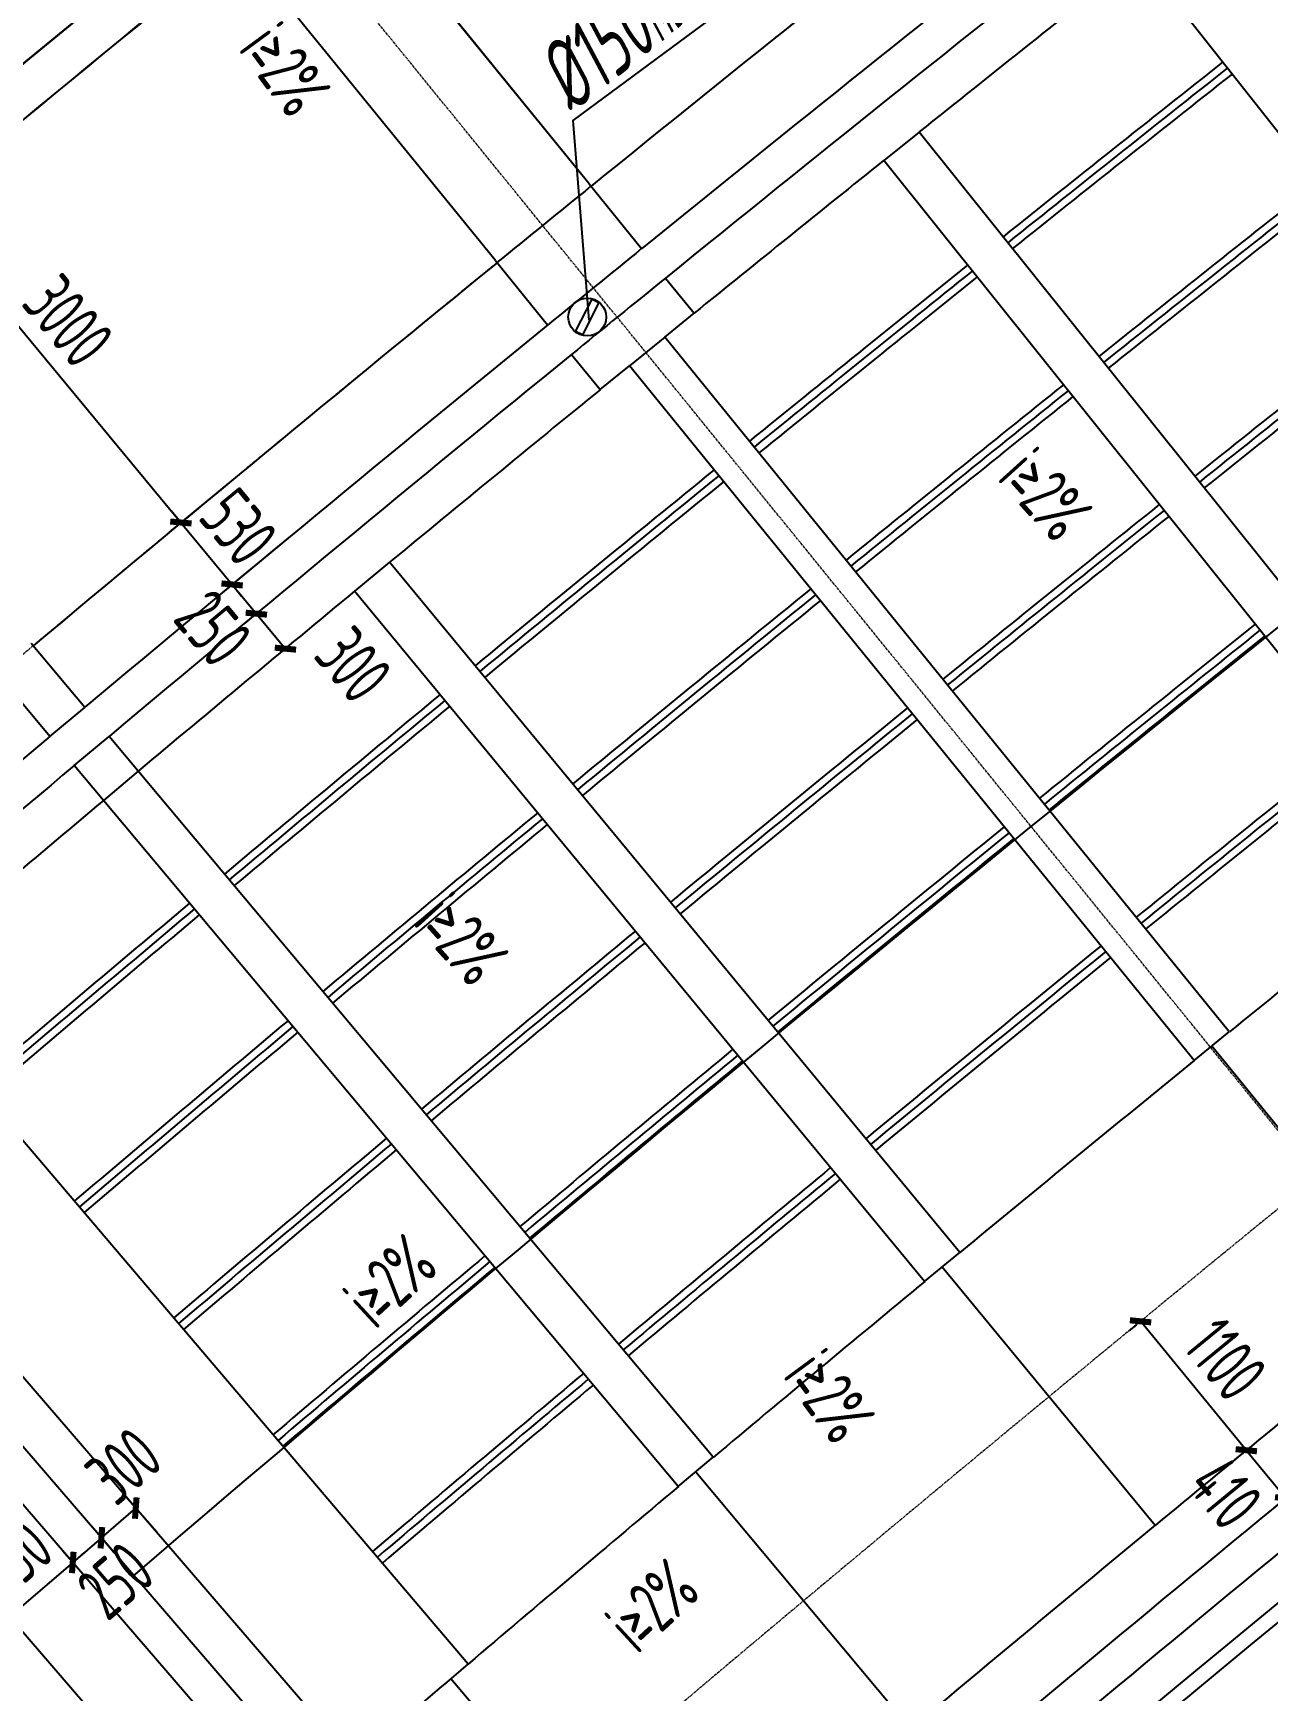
# Model space of a CAD drawing. Header units: millimetres. Extents: x 0 to 12110233, y -6694180 to 0.
# Drawn here: x 11585084 to 11593236, y -6469727 to -6458782 of the extents above; entities that cross this region are included whole.
import ezdxf
from ezdxf.enums import TextEntityAlignment as Align

# ---------------------------------------------------------------- set-up
doc = ezdxf.new("R2010")
doc.units = ezdxf.units.MM
doc.header["$LTSCALE"] = 10
doc.linetypes.add('A1-RG-AXIS-3~4F$0$CENTER', pattern=[50.8, 31.75, -6.35, 6.35, -6.35])
for name, color, linetype in [('A1-RG-AXIS-3~4F$0$A-DIMS-100', 1, 'Continuous'), ('A1-RI-F3$0$0P-RW-E', 210, 'Continuous'), ('A1-RI-F3$0$0P-RW-PR-V', 210, 'Continuous'), ('A1-RI-F3$0$A-DIMS-1：100', 1, 'Continuous'), ('A1-RI-F3$0$A-EVAC1', 5, 'Continuous'), ('A1-RI-F3$0$A-SYMB', 4, 'Continuous'), ('A1-RI-F3$0$A-SYMB-AREA', 4, 'Continuous'), ('A1-RI-F3$0$A-SYMB-NAME', 4, 'Continuous'), ('A1-RI-F3$0$A-SYMB-STRS', 1, 'Continuous'), ('A1-RI-F3$0$A-TEXT', 4, 'Continuous'), ('A1-RI-F3$0$A-TEXT1', 4, 'Continuous'), ('A1-RI-F3$0$A1-RI-F3$0$A-DETL-PEN0', 247, 'Continuous'), ('A1-RI-F3$0$A1-RI-F3$0$A-DETL-PEN1', 245, 'Continuous'), ('A1-RI-F3$0$A1-RI-F3$0$A-DETL-PEN2', 233, 'Continuous'), ('A1-RI-F3$0$Crescent canopy$0$A-DETL-PEN0', 247, 'Continuous'), ('A1-RI-F3$0$Crescent canopy$0$A-DETL-PEN1', 245, 'Continuous'), ('A1-RI-F3$0$Crescent canopy$0$A-DETL-PEN2', 233, 'Continuous')]:
    doc.layers.add(name, color=color, linetype=linetype)
doc.layers.add('A1-RG-AXIS-3~4F$0$A-GRID', color=1, linetype='A1-RG-AXIS-3~4F$0$CENTER', lineweight=9)
doc.styles.add('A1-RG-AXIS-3~4F$0$XD2008', font='xd-hzs.shx', dxfattribs={"width": 0.7, "bigfont": 'xd-hztxt.shx'})
doc.styles.add('A1-RI-F3$0$ECADI', font='gbeitc.shx', dxfattribs={"width": 0.7, "bigfont": 'gbcbig.shx'})
doc.styles.add('A1-RI-F3$0$XD2008', font='xd-hzs.shx', dxfattribs={"width": 0.7, "bigfont": 'xd-hztxt.shx'})
doc.dimstyles.new('A1-RG-AXIS-3~4F$0$XD100$0', dxfattribs={"dimscale": 100, "dimtxt": 5.5, "dimasz": 1, "dimexe": 1, "dimexo": 2, "dimgap": 0.5, "dimtad": 1, "dimdec": 0, "dimdsep": 46, "dimtxsty": 'A1-RG-AXIS-3~4F$0$XD2008', "dimblk": 'A1-RG-AXIS-3~4F$0$_ArchTick', "dimblk1": 'A1-RG-AXIS-3~4F$0$_ArchTick', "dimblk2": 'A1-RG-AXIS-3~4F$0$_ArchTick', "dimsah": 1, "dimcen": 2.5, "dimclrt": 4, "dimazin": 0, "dimtfac": 1, "dimtdec": 0, "dimtix": 1, "dimtmove": 0, "dimatfit": 3, "dimfxl": 0, "dimtolj": 1, "dimtzin": 0, "dimarcsym": 0})
doc.dimstyles.new('A1-RI-F3$0$XD100$0', dxfattribs={"dimscale": 100, "dimtxt": 3.5, "dimasz": 2, "dimexe": 1, "dimexo": 2, "dimgap": 1, "dimtad": 1, "dimdec": 0, "dimdsep": 46, "dimtxsty": 'A1-RI-F3$0$XD2008', "dimblk1": 'A1-RI-F3$0$_ArchTick', "dimblk2": 'A1-RI-F3$0$_ArchTick', "dimsah": 1, "dimcen": 2.5, "dimclrd": 1, "dimclre": 1, "dimclrt": 4, "dimaunit": 1, "dimadec": 0, "dimazin": 0, "dimtfac": 1, "dimtdec": 0, "dimtix": 1, "dimtmove": 2, "dimatfit": 3, "dimfxl": 0, "dimtolj": 1, "dimtzin": 0, "dimarcsym": 0})

# ---------------------------------------------------------------- blocks, each defined once
blk = doc.blocks.new('A1-RG-AXIS-3~4F$0$_ArchTick')
at = {"color": 0, "linetype": 'ByBlock', "const_width": 0.4}
blk.add_lwpolyline([(-0.5, -0.5), (0.5, 0.5)], dxfattribs=at)
blk = doc.blocks.new('*D707')
at = {"layer": 'A1-RG-AXIS-3~4F$0$A-DIMS-100', "color": 0, "lineweight": -2}
for p, q in [((11581653, -6465743), (11580592, -6466657)), ((11580668, -6466592), (11585954, -6472729)), ((11586939, -6471880), (11585878, -6472794))]:
    blk.add_line(p, q, dxfattribs=at)
at = {"layer": 'A1-RG-AXIS-3~4F$0$A-DIMS-100', "color": 0, "lineweight": -2, "xscale": 100, "yscale": 100, "zscale": 100}
for p, rotation in [((11580668, -6466592), 130.7384765822796), ((11585954, -6472729), 310.7384765822796)]:
    blk.add_blockref('A1-RG-AXIS-3~4F$0$_ArchTick', p, dxfattribs=dict(at, rotation=rotation))
at = {"layer": 'A1-RG-AXIS-3~4F$0$A-DIMS-100', "color": 4, "insert": (11583491, -6469505), "char_height": 375, "attachment_point": 5, "rotation": 310.7385, "style": 'A1-RG-AXIS-3~4F$0$XD2008'}
blk.add_mtext('\\A1;8100', dxfattribs=at)
blk = doc.blocks.new('A1-RI-F3$0$5erhfh')
at = {"layer": 'A1-RI-F3$0$A-SYMB-AREA', "style": 'A1-RI-F3$0$ECADI', "width": 0.7}
blk.add_attdef('340M2', text='', height=2.5, dxfattribs=at).set_placement((0, 1.25), align=Align.MIDDLE_LEFT)
at = {"layer": 'A1-RI-F3$0$A-SYMB-NAME', "style": 'A1-RI-F3$0$ECADI', "width": 0.7}
blk.add_attdef('CHINESENAME', (-12.29, 3.09), '', height=4.5, dxfattribs=at)
blk = doc.blocks.new('A1-RI-F3$0$A1RUODIANJIAN')
at = {"layer": 'A1-RI-F3$0$A-SYMB-NAME', "linetype": 'ByBlock', "style": 'A1-RI-F3$0$XD2008', "width": 0.7}
blk.add_attdef('A1RUODIANJIAN', (11587156, -6438427), '', height=350, dxfattribs=at)
blk = doc.blocks.new('A1-RI-F3$0$A1-RI-F3$0$CRESCENT')
at = {"layer": 'A1-RI-F3$0$A1-RI-F3$0$A-DETL-PEN0'}
for centre, radius, start, end in [((761709, 423152), 300187, 128.30891, 128.66238), ((762046, 422733), 299712, 128.30995, 128.66259), ((761602, 423286), 300016, 128.71966, 129.07302), ((762025, 422760), 298666, 128.31, 128.66247), ((761827, 423007), 299362, 128.71997, 129.07272), ((761489, 423424), 299838, 129.13033, 129.52012), ((761813, 423025), 298327, 128.72005, 129.07263), ((761596, 423291), 298996, 129.13016, 129.51954), ((761673, 423198), 297091, 128.72002, 129.07266), ((761376, 423562), 299659, 129.57747, 129.93156), ((761589, 423299), 297973, 129.13028, 129.51948), ((761527, 423378), 295847, 128.71997, 129.0727), ((761363, 423573), 298630, 129.57707, 129.93099), ((761523, 423382), 296854, 129.13054, 129.51968), ((761266, 423693), 299488, 129.98894, 130.34323), ((761364, 423572), 297619, 129.5772, 129.93092), ((761454, 423469), 295731, 129.1308, 129.5199), ((761139, 423841), 298280, 129.98858, 130.34291), ((761372, 423565), 296617, 129.57761, 129.93111), ((761146, 423832), 297280, 129.9887, 130.34282), ((761380, 423558), 295615, 129.57803, 129.93132), ((761226, 423740), 296389, 129.98908, 130.34286), ((761308, 423644), 295503, 129.98948, 130.3429)]:
    blk.add_arc(centre, radius, start, end, dxfattribs=at)
at = {"layer": 'A1-RI-F3$0$A1-RI-F3$0$A-DETL-PEN1'}
for radius, start, end in [(291580, 107.79006, 130.53329), (291480, 107.79008, 130.53322), (290140, 107.79045, 130.53224), (290040, 107.79047, 130.53216)]:
    blk.add_arc((761388, 423551), radius, start, end, dxfattribs=at)
at = {"layer": 'A1-RI-F3$0$A1-RI-F3$0$A-DETL-PEN2'}
for p, q in [((571409, 657938), (569710, 660028)), ((570788, 657434), (569089, 659524)), ((578704, 654798), (575043, 659437)), ((573588, 658281), (573354, 658093)), ((577283, 653668), (573588, 658281)), ((577049, 653480), (573354, 658093)), ((571409, 657938), (571756, 657511)), ((571756, 657511), (571756, 657511)), ((570788, 657434), (571135, 657007)), ((571914, 657317), (572103, 657084)), ((571135, 657007), (571135, 657007)), ((571909, 656927), (572103, 657084)), ((571909, 656927), (571676, 656738)), ((575636, 652341), (571909, 656927)), ((571293, 656813), (571482, 656580)), ((571482, 656580), (571676, 656738)), ((575404, 652151), (571676, 656738)), ((570092, 655440), (569861, 655249)), ((573856, 650883), (570092, 655440)), ((573624, 650692), (569861, 655249)), ((568079, 654482), (567726, 654904)), ((567849, 654290), (567496, 654711)), ((567849, 654290), (568079, 654482)), ((568010, 654098), (568240, 654291)), ((568240, 654291), (568240, 654291)), ((568432, 654061), (568240, 654291)), ((568010, 654098), (568010, 654098)), ((568202, 653868), (568010, 654098)), ((568432, 654061), (568202, 653868)), ((572228, 649531), (568432, 654061)), ((571998, 649338), (568202, 653868)), ((566782, 652669), (570610, 648167)), ((575404, 652151), (575636, 652341)), ((576914, 650531), (575520, 652246)), ((572749, 642482), (564459, 652104)), ((572807, 643257), (565222, 652061)), ((571339, 645344), (565575, 652034)), ((569856, 647524), (565999, 652002)), ((573624, 650692), (573856, 650883)), ((573740, 650788), (575147, 649084)), ((571998, 649338), (572228, 649531)), ((572113, 649435), (573532, 647741)), ((570496, 648070), (571928, 646386))]:
    blk.add_line(p, q, dxfattribs=at)
for centre, radius, start, end in [((761380, 423550), 288986, 105.8232, 130.74813), ((761380, 423550), 286271, 105.7964, 131.29161), ((761380, 423550), 285986, 105.79356, 131.34926), ((770689, 411957), 319552, 127.92821, 131.19384), ((770689, 411957), 319267, 127.93148, 131.14309), ((761385, 423555), 301686, 128.30784, 129.02596), ((761384, 423556), 301154, 128.30789, 129.02582), ((761384, 423556), 300904, 128.30791, 129.02576), ((761370, 423574), 300582, 128.30793, 128.66221), ((761388, 423551), 299725, 128.30802, 128.6621), ((761388, 423551), 299625, 128.30803, 128.66209), ((761399, 423537), 300629, 128.71939, 129.02567), ((761407, 423527), 301722, 129.02594, 129.17785), ((761388, 423551), 298713, 128.30811, 128.662), ((761388, 423551), 298613, 128.30812, 128.66199), ((761407, 423527), 301191, 129.0258, 129.17799), ((761389, 423550), 301692, 129.17783, 129.93217), ((761388, 423551), 299725, 128.71945, 129.07322), ((761407, 423527), 300941, 129.02574, 129.17805), ((761388, 423551), 299625, 128.71945, 129.07321), ((761388, 423551), 297700, 128.30821, 128.6619), ((761389, 423550), 301162, 129.17797, 129.93212), ((761388, 423551), 297600, 128.30822, 128.66189), ((761389, 423550), 300912, 129.17804, 129.9321), ((761403, 423532), 300635, 129.17813, 129.52063), ((761388, 423551), 298713, 128.71954, 129.07312), ((761388, 423551), 298613, 128.71955, 129.07311), ((761388, 423551), 299725, 129.13057, 129.52059), ((761388, 423551), 299625, 129.13058, 129.52058), ((761388, 423551), 297700, 128.71964, 129.07303), ((761388, 423551), 297600, 128.71965, 129.07302), ((761371, 423571), 300585, 129.57781, 129.93209), ((761388, 423551), 298713, 129.13067, 129.52049), ((761388, 423551), 298613, 129.13068, 129.52048), ((761388, 423551), 296688, 128.71973, 129.07293), ((761388, 423551), 296588, 128.71974, 129.07292), ((761388, 423551), 299725, 129.57793, 129.93201), ((761388, 423551), 299625, 129.57794, 129.932), ((761388, 423551), 297700, 129.13076, 129.5204), ((761388, 423551), 297600, 129.13077, 129.52039), ((761388, 423552), 301160, 129.98924, 130.64472), ((761388, 423551), 295675, 128.71983, 129.07283), ((761388, 423551), 295575, 128.71984, 129.07282), ((761384, 423555), 300905, 129.98926, 130.59704), ((761370, 423572), 300583, 129.98928, 130.34356), ((761388, 423551), 298713, 129.57803, 129.93192), ((761388, 423551), 298613, 129.57804, 129.93191), ((761388, 423551), 296688, 129.13086, 129.5203), ((761388, 423551), 296588, 129.13087, 129.52029), ((761388, 423551), 294700, 128.71992, 129.07273), ((761388, 423551), 299725, 129.98936, 130.34344), ((761388, 423551), 299625, 129.98937, 130.34343), ((761388, 423551), 297700, 129.57813, 129.93182), ((761388, 423551), 297600, 129.57814, 129.93181), ((761388, 423551), 295675, 129.13096, 129.5202), ((761388, 423551), 295575, 129.13097, 129.52019), ((761388, 423551), 298713, 129.98946, 130.34334), ((761388, 423551), 298613, 129.98947, 130.34333), ((761388, 423551), 296688, 129.57823, 129.93172), ((761388, 423551), 296588, 129.57824, 129.93171), ((761388, 423551), 294700, 129.13106, 129.52011), ((761388, 423551), 297700, 129.98956, 130.34324), ((761388, 423551), 297600, 129.98957, 130.34323), ((761388, 423551), 295675, 129.57834, 129.93162), ((761388, 423551), 295575, 129.57835, 129.93161), ((761388, 423551), 296688, 129.98966, 130.34314), ((761388, 423551), 296588, 129.98967, 130.34313), ((761388, 423551), 294700, 129.57843, 129.93153), ((761424, 423508), 292546, 129.18034, 129.54929), ((761388, 423551), 295675, 129.98976, 130.34304), ((761388, 423551), 295575, 129.98977, 130.34303), ((761432, 423497), 292150, 129.18045, 129.93118), ((761432, 423497), 291900, 129.18052, 129.93115), ((761388, 423551), 294700, 129.98985, 130.34294), ((761422, 423509), 292544, 129.54927, 129.96061), ((770893, 412417), 309340, 130.34976, 130.53325), ((761432, 423498), 289860, 129.18107, 129.93094)]:
    blk.add_arc(centre, radius, start, end, dxfattribs=at)
blk = doc.blocks.new('A1-RI-F3$0$_ArchTick')
at = {"color": 0, "linetype": 'ByBlock', "const_width": 0.4}
blk.add_lwpolyline([(-0.5, -0.5), (0.5, 0.5)], dxfattribs=at)
blk = doc.blocks.new('*D534')
at = {"layer": 'A1-RI-F3$0$A-DIMS-1：100', "color": 1, "linetype": 'ByBlock', "lineweight": -2}
for p, q in [((11584358, -6459528), (11584071, -6459766)), ((11584148, -6459702), (11586060, -6462013)), ((11586270, -6461839), (11585983, -6462077))]:
    blk.add_line(p, q, dxfattribs=at)
at = {"layer": 'A1-RI-F3$0$A-DIMS-1：100', "color": 1, "linetype": 'ByBlock', "lineweight": -2, "xscale": 100, "yscale": 100, "zscale": 100}
for p, rotation in [((11584148, -6459702), 129.6011142332151), ((11586060, -6462013), 309.6011142332151)]:
    blk.add_blockref('A1-RI-F3$0$_ArchTick', p, dxfattribs=dict(at, rotation=rotation))
at = {"layer": 'A1-RI-F3$0$A-DIMS-1：100', "color": 4, "linetype": 'ByBlock', "insert": (11585316, -6460682), "char_height": 350, "attachment_point": 5, "rotation": 309.6011, "style": 'A1-RI-F3$0$XD2008'}
blk.add_mtext('\\A1;3000', dxfattribs=at)
blk = doc.blocks.new('*D542')
at = {"layer": 'A1-RI-F3$0$A-DIMS-1：100', "color": 1, "linetype": 'ByBlock', "lineweight": -2}
for p, q in [((11585535, -6468716), (11585346, -6468879)), ((11585618, -6468813), (11585470, -6468640)), ((11585429, -6468976), (11585280, -6468804))]:
    blk.add_line(p, q, dxfattribs=at)
at = {"layer": 'A1-RI-F3$0$A-DIMS-1：100', "color": 1, "linetype": 'ByBlock', "lineweight": -2, "xscale": 100, "yscale": 100, "zscale": 100}
for p, rotation in [((11585535, -6468716), 40.7462168753151), ((11585346, -6468879), 220.746216875315)]:
    blk.add_blockref('A1-RI-F3$0$_ArchTick', p, dxfattribs=dict(at, rotation=rotation))
at = {"layer": 'A1-RI-F3$0$A-DIMS-1：100', "color": 4, "linetype": 'ByBlock', "insert": (11585628, -6468999), "char_height": 350, "attachment_point": 5, "rotation": 40.7462, "style": 'A1-RI-F3$0$XD2008'}
blk.add_mtext('\\A1;250', dxfattribs=at)
blk = doc.blocks.new('*D543')
at = {"layer": 'A1-RI-F3$0$A-DIMS-1：100', "color": 1, "linetype": 'ByBlock', "lineweight": -2}
for p, q in [((11585900, -6468680), (11585697, -6468445)), ((11585535, -6468716), (11585762, -6468520)), ((11585672, -6468875), (11585470, -6468640))]:
    blk.add_line(p, q, dxfattribs=at)
at = {"layer": 'A1-RI-F3$0$A-DIMS-1：100', "color": 1, "linetype": 'ByBlock', "lineweight": -2, "xscale": 100, "yscale": 100, "zscale": 100}
for p, rotation in [((11585762, -6468520), 40.7462168751152), ((11585535, -6468716), 220.7462168751152)]:
    blk.add_blockref('A1-RI-F3$0$_ArchTick', p, dxfattribs=dict(at, rotation=rotation))
at = {"layer": 'A1-RI-F3$0$A-DIMS-1：100', "color": 4, "linetype": 'ByBlock', "insert": (11585682, -6468242), "char_height": 350, "attachment_point": 5, "rotation": 40.7462, "style": 'A1-RI-F3$0$XD2008'}
blk.add_mtext('\\A1;300', dxfattribs=at)
blk = doc.blocks.new('*D544')
at = {"layer": 'A1-RI-F3$0$A-DIMS-1：100', "color": 1, "linetype": 'ByBlock', "lineweight": -2}
for p, q in [((11585298, -6468824), (11585280, -6468804)), ((11585346, -6468879), (11585421, -6468814)), ((11585346, -6468879), (11584929, -6469238)), ((11584881, -6469183), (11584864, -6469163)), ((11584929, -6469238), (11584853, -6469304))]:
    blk.add_line(p, q, dxfattribs=at)
at = {"layer": 'A1-RI-F3$0$A-DIMS-1：100', "color": 1, "linetype": 'ByBlock', "lineweight": -2, "xscale": 100, "yscale": 100, "zscale": 100}
for p, rotation in [((11585346, -6468879), 220.7462168750131), ((11584929, -6469238), 40.74621687501305)]:
    blk.add_blockref('A1-RI-F3$0$_ArchTick', p, dxfattribs=dict(at, rotation=rotation))
at = {"layer": 'A1-RI-F3$0$A-DIMS-1：100', "color": 4, "linetype": 'ByBlock', "insert": (11584958, -6468851), "char_height": 350, "attachment_point": 5, "rotation": 40.7462, "style": 'A1-RI-F3$0$XD2008'}
blk.add_mtext('\\A1;550', dxfattribs=at)
blk = doc.blocks.new('*D545')
at = {"layer": 'A1-RI-F3$0$A-DIMS-1：100', "color": 1, "linetype": 'ByBlock', "lineweight": -2}
for p, q in [((11586457, -6461685), (11585983, -6462077)), ((11586060, -6462013), (11585996, -6461936)), ((11586060, -6462013), (11586398, -6462422)), ((11586795, -6462094), (11586321, -6462486)), ((11586398, -6462422), (11586461, -6462499))]:
    blk.add_line(p, q, dxfattribs=at)
at = {"layer": 'A1-RI-F3$0$A-DIMS-1：100', "color": 1, "linetype": 'ByBlock', "lineweight": -2, "xscale": 100, "yscale": 100, "zscale": 100}
for p, rotation in [((11586060, -6462013), 309.5550045695623), ((11586398, -6462422), 129.5550045695623)]:
    blk.add_blockref('A1-RI-F3$0$_ArchTick', p, dxfattribs=dict(at, rotation=rotation))
at = {"layer": 'A1-RI-F3$0$A-DIMS-1：100', "color": 4, "linetype": 'ByBlock', "insert": (11586441, -6462042), "char_height": 350, "attachment_point": 5, "rotation": 309.555, "style": 'A1-RI-F3$0$XD2008'}
blk.add_mtext('\\A1;530', dxfattribs=at)
blk = doc.blocks.new('*D546')
at = {"layer": 'A1-RI-F3$0$A-DIMS-1：100', "color": 1, "linetype": 'ByBlock', "lineweight": -2}
for p, q in [((11586404, -6462417), (11586321, -6462486)), ((11586398, -6462422), (11586558, -6462615)), ((11586564, -6462610), (11586481, -6462678))]:
    blk.add_line(p, q, dxfattribs=at)
at = {"layer": 'A1-RI-F3$0$A-DIMS-1：100', "color": 1, "linetype": 'ByBlock', "lineweight": -2, "xscale": 100, "yscale": 100, "zscale": 100}
for p, rotation in [((11586398, -6462422), 129.6515993672901), ((11586558, -6462615), 309.65159936729)]:
    blk.add_blockref('A1-RI-F3$0$_ArchTick', p, dxfattribs=dict(at, rotation=rotation))
at = {"layer": 'A1-RI-F3$0$A-DIMS-1：100', "color": 4, "linetype": 'ByBlock', "insert": (11586273, -6462711), "char_height": 350, "attachment_point": 5, "rotation": 309.6516, "style": 'A1-RI-F3$0$XD2008'}
blk.add_mtext('\\A1;250', dxfattribs=at)
blk = doc.blocks.new('*D547')
at = {"layer": 'A1-RI-F3$0$A-DIMS-1：100', "color": 1, "linetype": 'ByBlock', "lineweight": -2}
for p, q in [((11586481, -6462679), (11586481, -6462678)), ((11586558, -6462615), (11586750, -6462846)), ((11586673, -6462909), (11586673, -6462909))]:
    blk.add_line(p, q, dxfattribs=at)
at = {"layer": 'A1-RI-F3$0$A-DIMS-1：100', "color": 1, "linetype": 'ByBlock', "lineweight": -2, "xscale": 100, "yscale": 100, "zscale": 100}
for p, rotation in [((11586558, -6462615), 129.6720196073424), ((11586750, -6462846), 309.6720196073424)]:
    blk.add_blockref('A1-RI-F3$0$_ArchTick', p, dxfattribs=dict(at, rotation=rotation))
at = {"layer": 'A1-RI-F3$0$A-DIMS-1：100', "color": 4, "linetype": 'ByBlock', "insert": (11587199, -6462952), "char_height": 350, "attachment_point": 5, "rotation": 309.672, "style": 'A1-RI-F3$0$XD2008'}
blk.add_mtext('\\A1;300', dxfattribs=at)
blk = doc.blocks.new('*D548')
at = {"layer": 'A1-RI-F3$0$A-DIMS-1：100', "color": 1, "linetype": 'ByBlock', "lineweight": -2}
for p, q in [((11592368, -6467310), (11592318, -6467350)), ((11593094, -6468138), (11592396, -6467287)), ((11593066, -6468160), (11593016, -6468201))]:
    blk.add_line(p, q, dxfattribs=at)
at = {"layer": 'A1-RI-F3$0$A-DIMS-1：100', "color": 1, "linetype": 'ByBlock', "lineweight": -2, "xscale": 100, "yscale": 100, "zscale": 100}
for p, rotation in [((11592396, -6467287), 129.3627540994288), ((11593094, -6468138), 309.3627540994288)]:
    blk.add_blockref('A1-RI-F3$0$_ArchTick', p, dxfattribs=dict(at, rotation=rotation))
at = {"layer": 'A1-RI-F3$0$A-DIMS-1：100', "color": 4, "linetype": 'ByBlock', "insert": (11592957, -6467538), "char_height": 350, "attachment_point": 5, "rotation": 309.3628, "style": 'A1-RI-F3$0$XD2008'}
blk.add_mtext('\\A1;1100', dxfattribs=at)
blk = doc.blocks.new('*D549')
at = {"layer": 'A1-RI-F3$0$A-DIMS-1：100', "color": 1, "linetype": 'ByBlock', "lineweight": -2}
for p, q in [((11593066, -6468160), (11593016, -6468201)), ((11593094, -6468138), (11593354, -6468455)), ((11593326, -6468477), (11593276, -6468518))]:
    blk.add_line(p, q, dxfattribs=at)
at = {"layer": 'A1-RI-F3$0$A-DIMS-1：100', "color": 1, "linetype": 'ByBlock', "lineweight": -2, "xscale": 100, "yscale": 100, "zscale": 100}
for p, rotation in [((11593094, -6468138), 129.3648120917004), ((11593354, -6468455), 309.3648120917004)]:
    blk.add_blockref('A1-RI-F3$0$_ArchTick', p, dxfattribs=dict(at, rotation=rotation))
at = {"layer": 'A1-RI-F3$0$A-DIMS-1：100', "color": 4, "linetype": 'ByBlock', "insert": (11592956, -6468421), "char_height": 350, "attachment_point": 5, "rotation": 309.3648, "style": 'A1-RI-F3$0$XD2008'}
blk.add_mtext('\\A1;410', dxfattribs=at)
blk = doc.blocks.new('A1-RI-F3$0$ysd-ll')
at = {"layer": 'A1-RI-F3$0$0P-RW-PR-V'}
blk.add_lwpolyline([(-25, 120), (25, 120), (25, -120), (-25, -120)], close=True, dxfattribs=at)
blk.add_circle((0, 0), 125, dxfattribs=at)
blk = doc.blocks.new('A1-RI-F3$0$Crescent canopy$0$CRESCENT')
at = {"layer": 'A1-RI-F3$0$Crescent canopy$0$A-DETL-PEN0'}
for centre, radius, start, end in [((761709, 423152), 300187, 128.30891, 128.66238), ((762046, 422733), 299712, 128.30995, 128.66259), ((761602, 423286), 300016, 128.71966, 129.07302), ((762025, 422760), 298666, 128.31, 128.66247), ((761827, 423007), 299362, 128.71997, 129.07272), ((761489, 423424), 299838, 129.13033, 129.52012), ((761813, 423025), 298327, 128.72005, 129.07263), ((761596, 423291), 298996, 129.13016, 129.51954), ((761673, 423198), 297091, 128.72002, 129.07266), ((761376, 423562), 299659, 129.57747, 129.93156), ((761589, 423299), 297973, 129.13028, 129.51948), ((761527, 423378), 295847, 128.71997, 129.0727), ((761363, 423573), 298630, 129.57707, 129.93099), ((761523, 423382), 296854, 129.13054, 129.51968), ((761266, 423693), 299488, 129.98894, 130.34323), ((761364, 423572), 297619, 129.5772, 129.93092), ((761454, 423469), 295731, 129.1308, 129.5199), ((761139, 423841), 298280, 129.98858, 130.34291), ((761372, 423565), 296617, 129.57761, 129.93111), ((761146, 423832), 297280, 129.9887, 130.34282), ((761380, 423558), 295615, 129.57803, 129.93132), ((761226, 423740), 296389, 129.98908, 130.34286), ((761308, 423644), 295503, 129.98948, 130.3429)]:
    blk.add_arc(centre, radius, start, end, dxfattribs=at)
at = {"layer": 'A1-RI-F3$0$Crescent canopy$0$A-DETL-PEN1'}
for radius, start, end in [(291580, 107.79006, 130.53329), (291480, 107.79008, 130.53322), (290140, 107.79045, 130.53224), (290040, 107.79047, 130.53216)]:
    blk.add_arc((761388, 423551), radius, start, end, dxfattribs=at)
at = {"layer": 'A1-RI-F3$0$Crescent canopy$0$A-DETL-PEN2'}
for p, q in [((571409, 657938), (569710, 660029)), ((570788, 657434), (569089, 659524)), ((578704, 654798), (575043, 659437)), ((573588, 658281), (573354, 658093)), ((577283, 653668), (573588, 658281)), ((577049, 653480), (573354, 658093)), ((571409, 657938), (571756, 657511)), ((571756, 657511), (571756, 657511)), ((570788, 657434), (571135, 657007)), ((571914, 657317), (572103, 657084)), ((571135, 657007), (571135, 657007)), ((571909, 656927), (572103, 657084)), ((571909, 656927), (571676, 656738)), ((575636, 652341), (571909, 656927)), ((571293, 656813), (571482, 656580)), ((571482, 656580), (571676, 656738)), ((575404, 652151), (571676, 656738)), ((570092, 655440), (569861, 655249)), ((573856, 650883), (570092, 655440)), ((573624, 650692), (569861, 655249)), ((568079, 654482), (567726, 654904)), ((567849, 654290), (567496, 654711)), ((567849, 654290), (568079, 654482)), ((568010, 654098), (568240, 654291)), ((568240, 654291), (568240, 654291)), ((568432, 654061), (568240, 654291)), ((568010, 654098), (568010, 654098)), ((568202, 653868), (568010, 654098)), ((568432, 654061), (568202, 653868)), ((572228, 649531), (568432, 654061)), ((571998, 649338), (568202, 653868)), ((566782, 652669), (570610, 648167)), ((575404, 652151), (575636, 652341)), ((576914, 650531), (575520, 652246)), ((572749, 642482), (564459, 652104)), ((572807, 643257), (565222, 652061)), ((571339, 645344), (565575, 652034)), ((569856, 647524), (565999, 652002)), ((573624, 650692), (573856, 650883)), ((573740, 650788), (575147, 649084)), ((571998, 649338), (572228, 649531)), ((572113, 649435), (573532, 647741)), ((570496, 648070), (571928, 646386))]:
    blk.add_line(p, q, dxfattribs=at)
for centre, radius, start, end in [((769989, 412830), 318434, 127.92538, 131.20248), ((769989, 412830), 318149, 127.92865, 131.15156), ((761385, 423555), 301686, 128.30784, 129.02596), ((761384, 423556), 301154, 128.30789, 129.02582), ((761384, 423556), 300904, 128.30791, 129.02576), ((761370, 423574), 300582, 128.30793, 128.66221), ((761388, 423551), 299725, 128.30802, 128.6621), ((761388, 423551), 299625, 128.30803, 128.66209), ((761399, 423537), 300629, 128.71939, 129.02567), ((761407, 423527), 301722, 129.02594, 129.17785), ((761388, 423551), 298713, 128.30811, 128.662), ((761388, 423551), 298613, 128.30812, 128.66199), ((761407, 423527), 301191, 129.0258, 129.17799), ((761389, 423550), 301692, 129.17783, 129.93217), ((761388, 423551), 299725, 128.71945, 129.07322), ((761407, 423527), 300941, 129.02574, 129.17805), ((761388, 423551), 299625, 128.71945, 129.07321), ((761388, 423551), 297700, 128.30821, 128.6619), ((761389, 423550), 301162, 129.17797, 129.93212), ((761388, 423551), 297600, 128.30822, 128.66189), ((761389, 423550), 300912, 129.17804, 129.9321), ((761403, 423532), 300635, 129.17813, 129.52063), ((761388, 423551), 298713, 128.71954, 129.07312), ((761388, 423551), 298613, 128.71955, 129.07311), ((761388, 423551), 299725, 129.13057, 129.52059), ((761388, 423551), 299625, 129.13058, 129.52058), ((761388, 423551), 297700, 128.71964, 129.07303), ((761388, 423551), 297600, 128.71965, 129.07302), ((761371, 423571), 300585, 129.57781, 129.93209), ((761388, 423551), 298713, 129.13067, 129.52049), ((761388, 423551), 298613, 129.13068, 129.52048), ((761388, 423551), 296688, 128.71973, 129.07293), ((761388, 423551), 296588, 128.71974, 129.07292), ((761388, 423551), 299725, 129.57793, 129.93201), ((761388, 423551), 299625, 129.57794, 129.932), ((761388, 423551), 297700, 129.13076, 129.5204), ((761388, 423551), 297600, 129.13077, 129.52039), ((761388, 423552), 301160, 129.98924, 130.64472), ((761388, 423551), 295675, 128.71983, 129.07283), ((761388, 423551), 295575, 128.71984, 129.07282), ((761384, 423555), 300905, 129.98926, 130.59704), ((761370, 423572), 300583, 129.98928, 130.34356), ((761388, 423551), 298713, 129.57803, 129.93192), ((761388, 423551), 298613, 129.57804, 129.93191), ((761388, 423551), 296688, 129.13086, 129.5203), ((761388, 423551), 296588, 129.13087, 129.52029), ((761388, 423551), 294700, 128.71992, 129.07273), ((761388, 423551), 299725, 129.98936, 130.34344), ((761388, 423551), 299625, 129.98937, 130.34343), ((761388, 423551), 297700, 129.57813, 129.93182), ((761388, 423551), 297600, 129.57814, 129.93181), ((761388, 423551), 295675, 129.13096, 129.5202), ((761388, 423551), 295575, 129.13097, 129.52019), ((761388, 423551), 298713, 129.98946, 130.34334), ((761388, 423551), 298613, 129.98947, 130.34333), ((761388, 423551), 296688, 129.57823, 129.93172), ((761388, 423551), 296588, 129.57824, 129.93171), ((761388, 423551), 294700, 129.13106, 129.52011), ((761388, 423551), 297700, 129.98956, 130.34324), ((761388, 423551), 297600, 129.98957, 130.34323), ((761388, 423551), 295675, 129.57834, 129.93162), ((761388, 423551), 295575, 129.57835, 129.93161), ((761388, 423551), 296688, 129.98966, 130.34314), ((761388, 423551), 296588, 129.98967, 130.34313), ((761388, 423551), 294700, 129.57843, 129.93153), ((761424, 423508), 292546, 129.18034, 129.54929), ((761388, 423551), 295675, 129.98976, 130.34304), ((761388, 423551), 295575, 129.98977, 130.34303), ((761432, 423497), 292150, 129.18045, 129.93118), ((761432, 423497), 291900, 129.18052, 129.93115), ((761388, 423551), 294700, 129.98985, 130.34294), ((761422, 423509), 292544, 129.54927, 129.96061), ((770893, 412417), 309340, 130.34976, 130.53325), ((761432, 423498), 289860, 129.18107, 129.93094)]:
    blk.add_arc(centre, radius, start, end, dxfattribs=at)
blk = doc.blocks.new('A1-RG-AXIS-3~4F')
at = {"layer": 'A1-RG-AXIS-3~4F$0$A-GRID', "ltscale": 0.05}
for points in [[(11690526.5, -6414141.6, 0.1045271), (11584753.6, -6473784.9, 0.1045271)], [(11691982.6, -6418505.7, 0.1046376), (11587756.3, -6477270.1)]]:
    blk.add_lwpolyline(points, format="xyb", dxfattribs=at)
at = {"layer": 'A1-RG-AXIS-3~4F$0$A-GRID', "linetype": 'A1-RG-AXIS-3~4F$0$CENTER', "ltscale": 0.05}
for points in [[(11599551.6, -6473713.4), (11573311.8, -6441427.7)], [(11566139, -6447430.3), (11593295, -6478949.3)]]:
    blk.add_lwpolyline(points, dxfattribs=at)
blk.add_arc((11778731.9, -6694178.6), 308600, 107.574373, 131.323037, dxfattribs=at)
at = {"layer": 'A1-RG-AXIS-3~4F$0$A-GRID', "ltscale": 0.05}
blk.add_arc((11778731.9, -6694178.6), 301700, 107.53359, 131.336201, dxfattribs=at)
at = {"layer": 'A1-RG-AXIS-3~4F$0$A-DIMS-100'}
dim = blk.add_aligned_dim(p1=(11581804.9, -6465612.2), p2=(11587091, -6471749.5), distance=-1500.7, dimstyle='A1-RG-AXIS-3~4F$0$XD100$0', override={"dimtxt": 3.75}, dxfattribs=at)
dim.commit()
dim.dimension.update_dxf_attribs({"geometry": '*D707', "text_midpoint": (11583490.9, -6469505.2)})
blk = doc.blocks.new('A1-RI-F3')
at = {"layer": 'A1-RI-F3$0$A-EVAC1'}
blk.add_arc((11778731.9, -6694178.6), 296587.5, 128.01674, 130.594843, dxfattribs=at)
at = {"layer": 'A1-RI-F3$0$A-SYMB'}
blk.add_lwpolyline([(11588755.6, -6460677.1), (11588649.3, -6459358.3), (11589745.2, -6458545.9)], dxfattribs=at)
at = {"layer": 'A1-RI-F3$0$A-SYMB-STRS'}
for points in [[(11586328.6, -6458880.6, 0, 0, 0), (11587278.4, -6460077, 80, 0, 0), (11587465, -6460311.9, 0, 0, 0)], [(11591951.8, -6462408.8, 0, 0, 0), (11590968.8, -6461239.5, 80, 0, 0), (11590775.8, -6461009.8, 0, 0, 0)], [(11588096.6, -6465343.2, 0, 0, 0), (11587113.7, -6464173.9, 80, 0, 0), (11586920.6, -6463944.2, 0, 0, 0)], [(11588022.5, -6466768.7, 0, 0, 0), (11586914.7, -6467820.6, 80, 0, 0), (11586697.2, -6468027.2, 0, 0, 0)], [(11589922.8, -6467640.5, 0, 0, 0), (11590872.7, -6468836.9, 80, 0, 0), (11591059.2, -6469071.8, 0, 0, 0)], [(11589752.6, -6468912.1, 0, 0, 0), (11588644.8, -6469964, 80, 0, 0), (11588427.3, -6470170.6, 0, 0, 0)]]:
    blk.add_lwpolyline(points, format="xyseb", dxfattribs=at)
for name, p in [('A1-RG-AXIS-3~4F', (0, 0)), ('A1-RI-F3$0$Crescent canopy$0$CRESCENT', (11017346, -7117715.9))]:
    blk.add_blockref(name, p)
at = {"layer": 'A1-RI-F3$0$0P-RW-E', "rotation": 333.1909708781502}
blk.add_blockref('A1-RI-F3$0$ysd-ll', (11588742.6, -6460656.5), dxfattribs=at)
at = {"layer": 'A1-RI-F3$0$A-SYMB-NAME', "linetype": 'ByBlock'}
for p, rotation in [((9896349.4, 6688702.7), 306.3838552566431), ((-1290902.9, -9608414.5), 42.76591433941913), ((9899943.7, 6679942.8), 306.3838552566613), ((-1289172.8, -9610558), 42.76591433942833)]:
    blk.add_blockref('A1-RI-F3$0$A1RUODIANJIAN', p, dxfattribs=dict(at, rotation=rotation)).add_auto_attribs({'A1RUODIANJIAN': 'i≥2%'})
ref = blk.add_blockref('A1-RI-F3$0$A1RUODIANJIAN', (24138502.4, -10740147.1), dxfattribs=dict(at, xscale=-1, rotation=312.1139552004087))
ref.add_attrib('A1RUODIANJIAN', 'i≥2%', (11591440.6, -6461726.3), dxfattribs={"linetype": 'ByBlock', "height": 350, "rotation": 312.11396, "style": 'A1-RI-F3$0$XD2008', "width": 0.7})
ref = blk.add_blockref('A1-RI-F3$0$A1RUODIANJIAN', (24134647.2, -10743081.6), dxfattribs=dict(at, xscale=-1, rotation=312.1139552004183))
ref.add_attrib('A1RUODIANJIAN', 'i≥2%', (11587585.4, -6464660.8), dxfattribs={"linetype": 'ByBlock', "height": 350, "rotation": 312.11396, "style": 'A1-RI-F3$0$XD2008', "width": 0.7})
at = {"layer": 'A1-RI-F3$0$A-TEXT'}
ref = blk.add_blockref('A1-RI-F3$0$5erhfh', (11589792.8, -6458789.7), dxfattribs=dict(at, xscale=100.00000000022, yscale=100.00000000022, zscale=100.00000000022, rotation=38.63290923737836))
ref.add_attrib('CHINESENAME', '%%c150雨水管', (11588639.9, -6459315.9), dxfattribs={"layer": 'A1-RI-F3$0$A-SYMB-NAME', "height": 450, "rotation": 38.63291, "style": 'A1-RI-F3$0$ECADI', "width": 0.7})
at = {"layer": 'A1-RI-F3$0$Crescent canopy$0$A-DETL-PEN2'}
blk.add_blockref('A1-RI-F3$0$A1-RI-F3$0$CRESCENT', (11017346, -7117715.9), dxfattribs=at)
at = {"layer": 'A1-RI-F3$0$A-TEXT1', "style": 'A1-RI-F3$0$ECADI', "width": 0.7}
for tag, p in [('（-0.050）', (11743140.2, -6434229.8)), ('（结构标高）', (11749919, -6434229.8))]:
    blk.add_attdef(tag, p, '', height=321.4, dxfattribs=at)
at = {"layer": 'A1-RI-F3$0$A-DIMS-1：100', "linetype": 'ByBlock'}
for p1, p2, distance, picture, middle in [((11584512.2, -6459400.7), (11586424.4, -6461712), -472.7, '*D534', (11585316, -6460682.4)), ((11586611.5, -6461557.3), (11586949.3, -6461966.2), -715.5, '*D545', (11586440.8, -6462042.3)), ((11593220.4, -6468033.6), (11592522.6, -6467183), 164.1, '*D548', (11592957.3, -6467537.9)), ((11585428.7, -6468975.7), (11585012, -6469334.7), -127.1, '*D544', (11584957.9, -6468850.5))]:
    dim = blk.add_aligned_dim(p1=p1, p2=p2, distance=distance, dimstyle='A1-RI-F3$0$XD100$0', override={"dimasz": 1, "dimadec": 2, "dimazin": 2}, dxfattribs=at)
    dim.commit()
    dim.dimension.update_dxf_attribs({"geometry": picture, "text_midpoint": middle})
for base, p1, p2, angle, picture, middle in [((11586558, -6462614.6), (11586557.8, -6462289.5), (11586717.6, -6462482.4), 309.6516, '*D546', (11586272.8, -6462711.1)), ((11586749.6, -6462845.6), (11586635, -6462550.8), (11586826.5, -6462781.8), 309.67202, '*D547', (11587198.7, -6462951.7)), ((11585762.4, -6468520.4), (11585802.8, -6469026.9), (11586030.1, -6468831.1), 40.74622, '*D543', (11585681.6, -6468242.2)), ((11593353.6, -6468454.6), (11593220.4, -6468033.6), (11593480.4, -6468350.6), 309.36481, '*D549', (11592955.9, -6468421.3)), ((11585345.7, -6468879.4), (11585748.7, -6468964), (11585559.3, -6469127.2), 220.74622, '*D542', (11585627.5, -6468998.5))]:
    dim = blk.add_linear_dim(base=base, p1=p1, p2=p2, angle=angle, dimstyle='A1-RI-F3$0$XD100$0', override={"dimasz": 1, "dimadec": 2, "dimazin": 2}, dxfattribs=at)
    dim.commit()
    dim.dimension.update_dxf_attribs({"geometry": picture, "text_midpoint": middle, "dimtype": 129})

msp = doc.modelspace()

# ---------------------------------------------------------------- block references
msp.add_blockref('A1-RI-F3', (0, 0))

doc.saveas('drawing.dxf')
